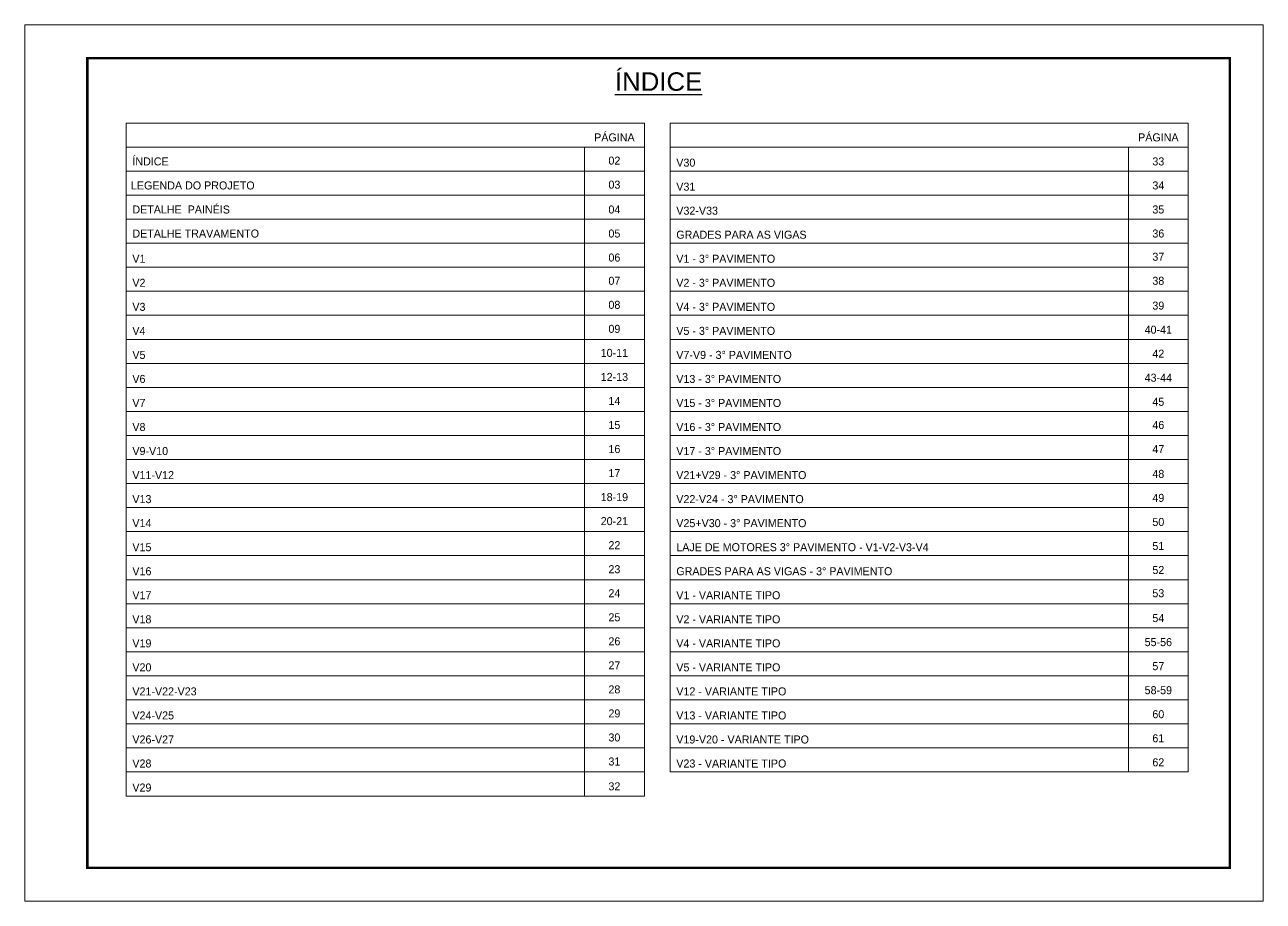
# Model space of a CAD drawing. Extents: x -10448 to -1189, y -11772 to 17235.
# Drawn here: x -8850 to -7365, y 15794 to 16844 of the extents above; entities that cross this region are included whole.
import ezdxf
from ezdxf.enums import TextEntityAlignment as Align

# ---------------------------------------------------------------- set-up
doc = ezdxf.new("R2010")
doc.units = 0
doc.layers.add('CARIMBO', color=255, linetype='Continuous', lineweight=9)
doc.layers.add('Folhas', color=255, linetype='Continuous', lineweight=9)
doc.styles.add('ARIAL', font='arial.ttf')
doc.styles.add('Tecnologia', font='')
doc.styles.get('Tecnologia').set_extended_font_data('Forgotten Futurist')

msp = doc.modelspace()

# ---------------------------------------------------------------- linework, layer by layer
at = {"layer": 'CARIMBO'}
for p, q in [((-8728.26, 16726.54), (-8106.87, 16726.54)), ((-8728.26, 16726.54), (-8106.87, 16726.54)), ((-8728.26, 16726.54), (-8728.26, 15920.24)), ((-8106.87, 16726.54), (-8106.87, 15920.24)), ((-8076.05, 16726.54), (-7454.66, 16726.54)), ((-8076.05, 16726.54), (-7454.66, 16726.54)), ((-8076.05, 16726.54), (-8076.05, 15949.04)), ((-7454.66, 16726.54), (-7454.66, 15949.04)), ((-8728.26, 16697.74), (-8106.87, 16697.74)), ((-8728.26, 16697.74), (-8106.87, 16697.74)), ((-8728.26, 16697.74), (-8106.87, 16697.74)), ((-8178.69, 16697.74), (-8178.69, 15920.24)), ((-8076.05, 16697.74), (-7454.66, 16697.74)), ((-8076.05, 16697.74), (-7454.66, 16697.74)), ((-8076.05, 16697.74), (-7454.66, 16697.74)), ((-7526.48, 16697.74), (-7526.48, 15949.04)), ((-8728.26, 16668.95), (-8106.87, 16668.95)), ((-8076.05, 16668.95), (-7454.66, 16668.95)), ((-8728.26, 16640.15), (-8106.87, 16640.15)), ((-8076.05, 16640.15), (-7454.66, 16640.15)), ((-8728.26, 16611.35), (-8106.87, 16611.35)), ((-8728.26, 16611.35), (-8106.87, 16611.35)), ((-8076.05, 16611.35), (-7454.66, 16611.35)), ((-8076.05, 16611.35), (-7454.66, 16611.35)), ((-8728.26, 16582.56), (-8106.87, 16582.56)), ((-8728.26, 16582.56), (-8106.87, 16582.56)), ((-8728.26, 16582.56), (-8106.87, 16582.56)), ((-8076.05, 16582.56), (-7454.66, 16582.56)), ((-8076.05, 16582.56), (-7454.66, 16582.56)), ((-8076.05, 16582.56), (-7454.66, 16582.56)), ((-8728.26, 16553.76), (-8106.87, 16553.76)), ((-8076.05, 16553.76), (-7454.66, 16553.76)), ((-8728.26, 16524.97), (-8106.87, 16524.97)), ((-8076.05, 16524.97), (-7454.66, 16524.97)), ((-8728.26, 16496.17), (-8106.87, 16496.17)), ((-8076.05, 16496.17), (-7454.66, 16496.17)), ((-8728.26, 16467.37), (-8106.87, 16467.37)), ((-8076.05, 16467.37), (-7454.66, 16467.37)), ((-8728.26, 16438.58), (-8106.87, 16438.58)), ((-8076.05, 16438.58), (-7454.66, 16438.58)), ((-8728.26, 16409.78), (-8106.87, 16409.78)), ((-8076.05, 16409.78), (-7454.66, 16409.78)), ((-8728.26, 16380.98), (-8106.87, 16380.98)), ((-8076.05, 16380.98), (-7454.66, 16380.98)), ((-8728.26, 16352.19), (-8106.87, 16352.19)), ((-8076.05, 16352.19), (-7454.66, 16352.19)), ((-8728.26, 16323.39), (-8106.87, 16323.39)), ((-8076.05, 16323.39), (-7454.66, 16323.39)), ((-8728.26, 16294.6), (-8106.87, 16294.6)), ((-8076.05, 16294.6), (-7454.66, 16294.6)), ((-8728.26, 16265.8), (-8106.87, 16265.8)), ((-8076.05, 16265.8), (-7454.66, 16265.8)), ((-8728.26, 16237), (-8106.87, 16237)), ((-8076.05, 16237), (-7454.66, 16237)), ((-8728.26, 16208.21), (-8106.87, 16208.21)), ((-8076.05, 16208.21), (-7454.66, 16208.21)), ((-8728.26, 16179.41), (-8106.87, 16179.41)), ((-8076.05, 16179.41), (-7454.66, 16179.41)), ((-8728.26, 16150.61), (-8106.87, 16150.61)), ((-8076.05, 16150.61), (-7454.66, 16150.61)), ((-8728.26, 16121.82), (-8106.87, 16121.82)), ((-8076.05, 16121.82), (-7454.66, 16121.82)), ((-8728.26, 16093.02), (-8106.87, 16093.02)), ((-8076.05, 16093.02), (-7454.66, 16093.02)), ((-8728.26, 16064.23), (-8106.87, 16064.23)), ((-8728.26, 16064.23), (-8106.87, 16064.23)), ((-8076.05, 16064.23), (-7454.66, 16064.23)), ((-8076.05, 16064.23), (-7454.66, 16064.23)), ((-8728.26, 16035.43), (-8106.87, 16035.43)), ((-8076.05, 16035.43), (-7454.66, 16035.43)), ((-8728.26, 16006.63), (-8106.87, 16006.63)), ((-8728.26, 16006.63), (-8106.87, 16006.63)), ((-8728.26, 16006.63), (-8106.87, 16006.63)), ((-8076.05, 16006.63), (-7454.66, 16006.63)), ((-8728.26, 15977.84), (-8106.87, 15977.84)), ((-8076.05, 15977.84), (-7454.66, 15977.84)), ((-8728.26, 15949.04), (-8106.87, 15949.04)), ((-8728.26, 15949.04), (-8106.87, 15949.04)), ((-8728.26, 15949.04), (-8106.87, 15949.04)), ((-8076.05, 15949.04), (-7454.66, 15949.04)), ((-8076.05, 15949.04), (-7454.66, 15949.04)), ((-8728.26, 15920.24), (-8106.87, 15920.24))]:
    msp.add_line(p, q, dxfattribs=at)
at = {"layer": 'Folhas'}
msp.add_lwpolyline([(-8849.78, 15794.23), (-7364.78, 15794.23), (-7364.78, 16844.23), (-8849.78, 16844.23)], close=True, dxfattribs=at)
at = {"layer": 'Folhas', "color": 30, "const_width": 3}
msp.add_lwpolyline([(-8774.78, 15834.23), (-7404.78, 15834.23), (-7404.78, 16804.23), (-8774.78, 16804.23)], close=True, dxfattribs=at)

# ---------------------------------------------------------------- texts
at = {"color": 0, "linetype": 'Continuous', "ltscale": 5, "style": 'ARIAL'}
msp.add_text('%%UÍNDICE', height=22.118, dxfattribs=at).set_placement((-8089.78, 16765.15), align=Align.CENTER)
at = {"layer": 'CARIMBO', "style": 'Tecnologia'}
for s, p in [('PÁGINA', (-8142.78, 16704.55)), ('PÁGINA', (-7490.57, 16704.55)), ('02', (-8142.78, 16676.72)), ('33', (-7490.57, 16675.75)), ('03', (-8142.78, 16647.92)), ('34', (-7490.57, 16646.96)), ('04', (-8142.78, 16618.16)), ('35', (-7490.57, 16618.16)), ('05', (-8142.78, 16589.36)), ('36', (-7490.57, 16589.36)), ('06', (-8142.78, 16560.57)), ('37', (-7490.57, 16561.53)), ('07', (-8142.78, 16532.74)), ('38', (-7490.57, 16532.74)), ('08', (-8142.78, 16503.94)), ('39', (-7490.57, 16502.98)), ('09', (-8142.78, 16475.15)), ('40-41', (-7490.57, 16474.18)), ('10-11', (-8142.78, 16446.35)), ('42', (-7490.57, 16445.38)), ('12-13', (-8142.78, 16417.55)), ('43-44', (-7490.57, 16416.59)), ('14', (-8142.78, 16388.76)), ('45', (-7490.57, 16387.79)), ('15', (-8142.78, 16359.96)), ('46', (-7490.57, 16359.96)), ('16', (-8142.78, 16331.16)), ('47', (-7490.57, 16331.16)), ('17', (-8142.78, 16302.37)), ('48', (-7490.57, 16301.4)), ('18-19', (-8142.78, 16273.57)), ('49', (-7490.57, 16272.61)), ('20-21', (-8142.78, 16244.78)), ('50', (-7490.57, 16243.81)), ('22', (-8142.78, 16215.98)), ('51', (-7490.57, 16215.01)), ('23', (-8142.78, 16187.18)), ('52', (-7490.57, 16186.22)), ('24', (-8142.78, 16158.39)), ('53', (-7490.57, 16158.39)), ('25', (-8142.78, 16129.59)), ('54', (-7490.57, 16128.63)), ('26', (-8142.78, 16100.79)), ('55-56', (-7490.57, 16099.83)), ('27', (-8142.78, 16072)), ('57', (-7490.57, 16071.03)), ('28', (-8142.78, 16043.2)), ('58-59', (-7490.57, 16042.24)), ('29', (-8142.78, 16014.41)), ('60', (-7490.57, 16013.44)), ('30', (-8142.78, 15985.61)), ('61', (-7490.57, 15984.64)), ('31', (-8142.78, 15956.81)), ('62', (-7490.57, 15955.85)), ('32', (-8142.78, 15927.05))]:
    msp.add_text(s, height=9.599, dxfattribs=at).set_placement(p, align=Align.CENTER)
for s, height, p in [('ÍNDICE', 9.599, (-8720.76, 16675.75)), ('V30', 9.599, (-8068.55, 16674.31)), ('LEGENDA DO PROJETO', 9.5987, (-8722.47, 16646.96)), ('V31', 9.599, (-8068.55, 16645.51)), ('DETALHE  PAINÉIS', 9.5987, (-8720.76, 16618.16)), ('V32-V33', 9.599, (-8068.55, 16616.72)), ('DETALHE TRAVAMENTO', 9.5987, (-8720.76, 16589.36)), ('GRADES PARA AS VIGAS', 9.5987, (-8068.55, 16587.92)), ('V1', 9.599, (-8720.76, 16559.12)), ('V1 - 3° PAVIMENTO', 9.5987, (-8068.55, 16559.12)), ('V2', 9.599, (-8720.76, 16530.33)), ('V2 - 3° PAVIMENTO', 9.5987, (-8068.55, 16530.33)), ('V3', 9.599, (-8720.76, 16501.53)), ('V4 - 3° PAVIMENTO', 9.5987, (-8068.55, 16501.53)), ('V4', 9.599, (-8720.76, 16472.74)), ('V5 - 3° PAVIMENTO', 9.5987, (-8068.55, 16472.74)), ('V5', 9.599, (-8720.76, 16443.94)), ('V7-V9 - 3° PAVIMENTO', 9.5987, (-8068.55, 16443.94)), ('V6', 9.599, (-8720.76, 16415.14)), ('V13 - 3° PAVIMENTO', 9.5987, (-8068.55, 16415.14)), ('V7', 9.599, (-8720.76, 16386.35)), ('V15 - 3° PAVIMENTO', 9.5987, (-8068.55, 16386.35)), ('V8', 9.599, (-8720.76, 16357.55)), ('V16 - 3° PAVIMENTO', 9.5987, (-8068.55, 16357.55)), ('V9-V10', 9.599, (-8720.76, 16328.75)), ('V17 - 3° PAVIMENTO', 9.5987, (-8068.55, 16328.75)), ('V11-V12', 9.599, (-8720.76, 16299.96)), ('V21+V29 - 3° PAVIMENTO', 9.5987, (-8068.55, 16299.96)), ('V13', 9.599, (-8720.76, 16271.16)), ('V22-V24 - 3° PAVIMENTO', 9.5987, (-8068.55, 16271.16)), ('V14', 9.599, (-8720.76, 16242.37)), ('V25+V30 - 3° PAVIMENTO', 9.5987, (-8068.55, 16242.37)), ('V15', 9.599, (-8720.76, 16213.57)), ('LAJE DE MOTORES 3° PAVIMENTO - V1-V2-V3-V4', 9.5987, (-8068.55, 16213.57)), ('V16', 9.599, (-8720.76, 16184.77)), ('GRADES PARA AS VIGAS - 3° PAVIMENTO', 9.5987, (-8068.55, 16184.77)), ('V17', 9.599, (-8720.76, 16155.98)), ('V1 - VARIANTE TIPO', 9.5987, (-8068.55, 16155.98)), ('V18', 9.599, (-8720.76, 16127.18)), ('V2 - VARIANTE TIPO', 9.5987, (-8068.55, 16127.18)), ('V19', 9.599, (-8720.76, 16098.38)), ('V4 - VARIANTE TIPO', 9.5987, (-8068.55, 16098.38)), ('V20', 9.599, (-8720.76, 16069.59)), ('V5 - VARIANTE TIPO', 9.5987, (-8068.55, 16069.59)), ('V21-V22-V23', 9.5987, (-8720.76, 16040.79)), ('V12 - VARIANTE TIPO', 9.5987, (-8068.55, 16040.79)), ('V24-V25', 9.599, (-8720.76, 16012)), ('V13 - VARIANTE TIPO', 9.5987, (-8068.55, 16012)), ('V26-V27', 9.599, (-8720.76, 15983.2)), ('V19-V20 - VARIANTE TIPO', 9.5987, (-8068.55, 15983.2)), ('V28', 9.599, (-8720.76, 15954.4)), ('V23 - VARIANTE TIPO', 9.5987, (-8068.55, 15954.4)), ('V29', 9.599, (-8720.76, 15925.61))]:
    msp.add_text(s, height=height, dxfattribs=at).set_placement(p)

doc.saveas('drawing.dxf')
